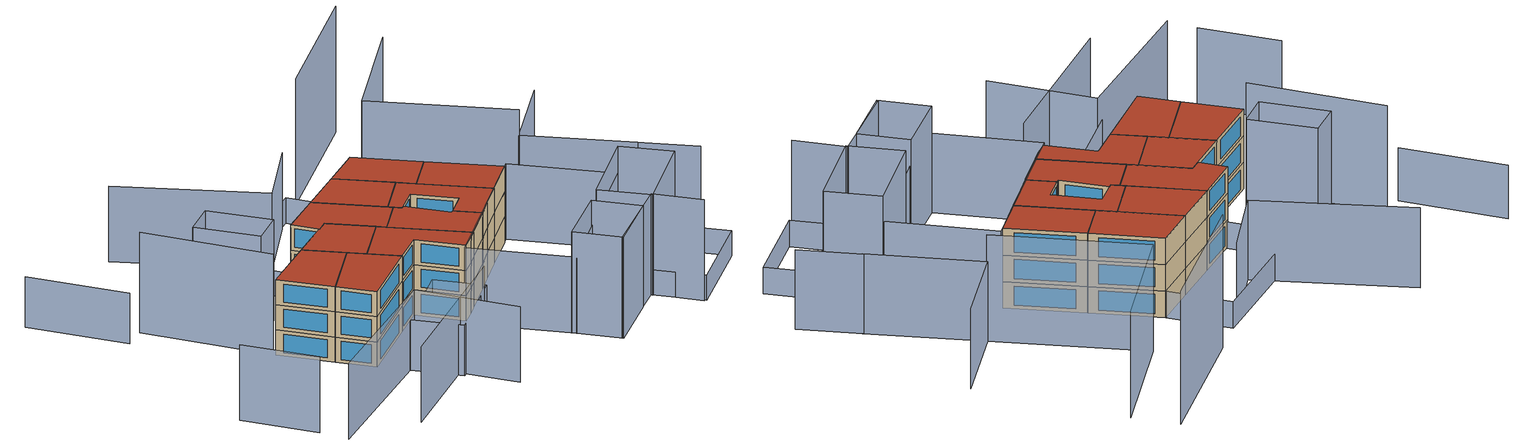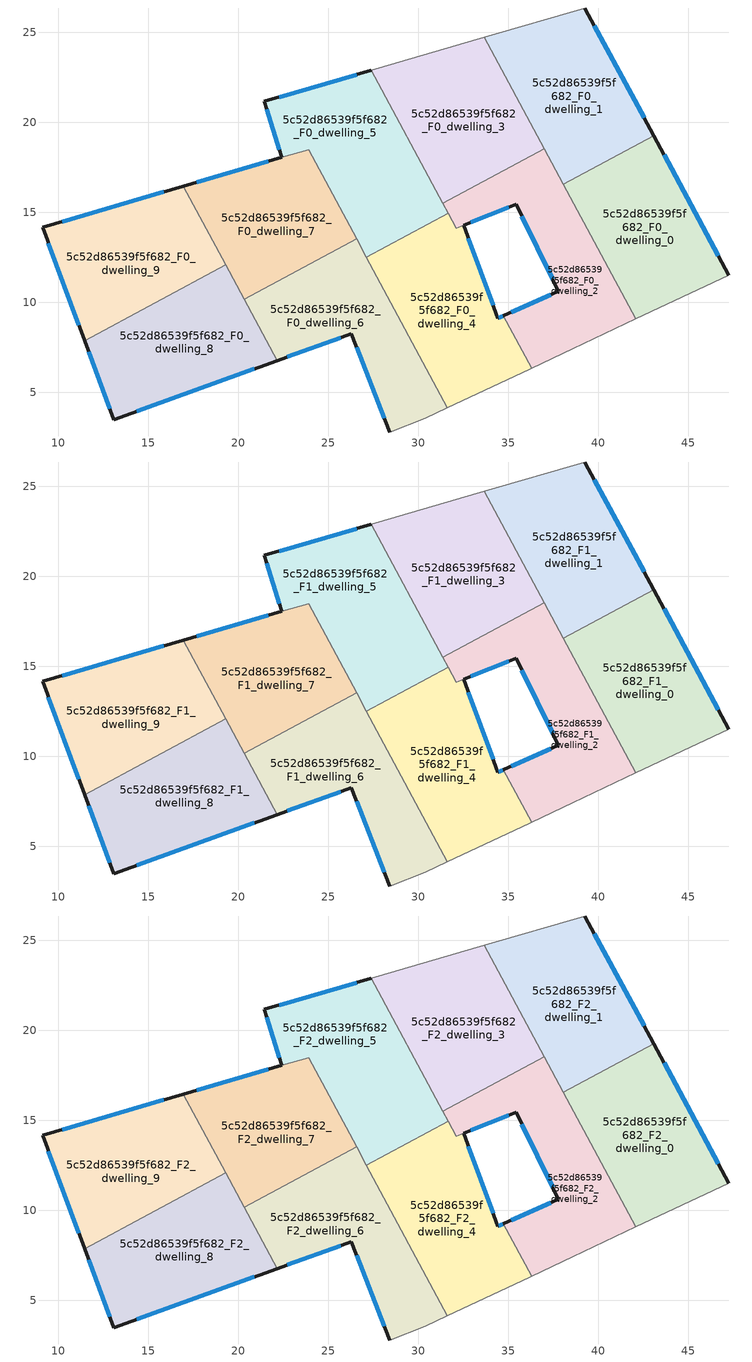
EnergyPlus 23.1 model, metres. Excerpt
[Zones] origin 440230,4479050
5c52d86539f5f682_F0_dwelling_0
 floor ground (EU_floor_Construction): 43.09,19.25 47.26,11.51 42.09,9.07 38.06,16.55 z0
 wall outside (EU_wall_Construction): 47.26,11.51 43.09,19.25 z0:3
 wall adiabatic (EU_wall_Construction): 42.09,9.07 47.26,11.51 z0:3
 wall to 5c52d86539f5f682_F0_dwelling_1 (EU_wall_Construction): 43.09,19.25 38.06,16.55 z0:3
 wall to 5c52d86539f5f682_F0_dwelling_2 (EU_wall_Construction): 38.06,16.55 42.09,9.07 z0:3
 window (EU_Window_Construction): 46.68,12.58 43.66,18.18 z0.42:2.58
5c52d86539f5f682_F0_dwelling_1
 floor ground (EU_floor_Construction): 39.26,26.34 43.09,19.25 38.06,16.55 33.67,24.72 z0
 wall outside (EU_wall_Construction): 43.09,19.25 39.26,26.34 z0:3
 wall adiabatic (EU_wall_Construction): 39.26,26.34 33.67,24.72 z0:3
 wall to 5c52d86539f5f682_F0_dwelling_3 (EU_wall_Construction): 33.67,24.72 37.01,18.52 z0:3
 wall to 5c52d86539f5f682_F0_dwelling_2 (EU_wall_Construction): 37.01,18.52 38.06,16.55 z0:3
 window (EU_Window_Construction): 42.55,20.24 39.79,25.36 z0.42:2.58
5c52d86539f5f682_F0_dwelling_2
 floor ground (EU_floor_Construction): 37.01,18.52 42.09,9.07 38.58,7.41 36.3,6.33 34.73,9.25 37.79,10.59 35.44,15.45 32.12,14.11 31.38,15.49 z0
 wall outside (EU_wall_Construction): 32.52,14.27 35.44,15.45 37.79,10.59 34.73,9.25 z0:3
 wall to 5c52d86539f5f682_F0_dwelling_3 (EU_wall_Construction): 37.01,18.52 31.38,15.49 z0:3
 wall adiabatic (EU_wall_Construction): 36.3,6.33 38.58,7.41 42.09,9.07 z0:3
 wall to 5c52d86539f5f682_F0_dwelling_4 (EU_wall_Construction): 34.73,9.25 36.3,6.33 / 31.67,14.95 32.12,14.11 32.52,14.27 z0:3
 wall to 5c52d86539f5f682_F0_dwelling_5 (EU_wall_Construction): 31.38,15.49 31.67,14.95 z0:3
 window (EU_Window_Construction): 37.37,10.41 35.16,9.44 / 35.76,14.78 37.46,11.27 / 32.92,14.43 35.03,15.29 z0.42:2.58
5c52d86539f5f682_F0_dwelling_3
 floor ground (EU_floor_Construction): 33.67,24.72 37.01,18.52 31.38,15.49 27.4,22.89 z0
 wall adiabatic (EU_wall_Construction): 33.67,24.72 27.4,22.89 z0:3
 wall to 5c52d86539f5f682_F0_dwelling_5 (EU_wall_Construction): 27.4,22.89 31.38,15.49 z0:3
5c52d86539f5f682_F0_dwelling_4
 floor ground (EU_floor_Construction): 32.52,14.27 34.42,9.11 34.73,9.25 36.3,6.33 36.19,6.28 31.63,4.13 27.12,12.5 31.67,14.95 32.12,14.11 z0
 wall outside (EU_wall_Construction): 34.73,9.25 34.42,9.11 32.52,14.27 z0:3
 wall adiabatic (EU_wall_Construction): 31.63,4.13 36.19,6.28 36.3,6.33 z0:3
 wall to 5c52d86539f5f682_F0_dwelling_5 (EU_wall_Construction): 31.67,14.95 27.12,12.5 z0:3
 wall to 5c52d86539f5f682_F0_dwelling_6 (EU_wall_Construction): 27.12,12.5 31.63,4.13 z0:3
 window (EU_Window_Construction): 34.16,9.83 32.78,13.55 / 34.69,9.23 34.46,9.13 z0.42:2.58
5c52d86539f5f682_F0_dwelling_5
 floor ground (EU_floor_Construction): 27.4,22.89 31.67,14.95 27.12,12.5 23.91,18.48 22.43,18.04 21.46,21.16 z0
 wall outside (EU_wall_Construction): 27.4,22.89 21.46,21.16 22.43,18.04 z0:3
 wall to 5c52d86539f5f682_F0_dwelling_7 (EU_wall_Construction): 23.91,18.47 26.58,13.51 / 22.43,18.04 23.91,18.48 z0:3; 23.91,18.47,2.96 23.91,18.48,0 23.91,18.47,0
 wall to 5c52d86539f5f682_F0_dwelling_6 (EU_wall_Construction): 26.58,13.51 27.12,12.5 z0:3
 window (EU_Window_Construction): 21.59,20.73 22.29,18.48 / 26.57,22.65 22.28,21.4 z0.42:2.58
5c52d86539f5f682_F0_dwelling_6
 floor ground (EU_floor_Construction): 26.58,13.51 31.63,4.13 30.38,3.55 28.41,2.79 26.28,8.24 22.16,6.75 20.33,10.15 z0
 wall outside (EU_wall_Construction): 22.16,6.75 26.28,8.24 28.41,2.79 z0:3
 wall adiabatic (EU_wall_Construction): 28.41,2.79 30.38,3.55 31.63,4.13 z0:3
 wall to 5c52d86539f5f682_F0_dwelling_7 (EU_wall_Construction): 26.58,13.51 20.33,10.15 z0:3
 wall to 5c52d86539f5f682_F0_dwelling_8 (EU_wall_Construction): 20.33,10.15 22.16,6.75 z0:3
 window (EU_Window_Construction): 26.58,7.49 28.11,3.54 / 22.73,6.96 25.71,8.04 z0.42:2.58
5c52d86539f5f682_F0_dwelling_7
 floor ground (EU_floor_Construction): 23.91,18.48 26.58,13.51 20.33,10.15 16.95,16.44 z0
 wall outside (EU_wall_Construction): 22.43,18.04 16.95,16.44 z0:3
 wall to 5c52d86539f5f682_F0_dwelling_9 (EU_wall_Construction): 16.95,16.44 19.3,12.07 z0:3
 wall to 5c52d86539f5f682_F0_dwelling_8 (EU_wall_Construction): 19.3,12.07 20.33,10.15 z0:3
 window (EU_Window_Construction): 21.67,17.82 17.71,16.66 z0.42:2.58
5c52d86539f5f682_F0_dwelling_8
 floor ground (EU_floor_Construction): 19.3,12.07 22.16,6.75 13.09,3.47 11.47,7.86 z0
 wall outside (EU_wall_Construction): 11.47,7.86 13.09,3.47 22.16,6.75 z0:3
 wall to 5c52d86539f5f682_F0_dwelling_9 (EU_wall_Construction): 19.3,12.07 11.47,7.86 z0:3
 window (EU_Window_Construction): 14.35,3.93 20.9,6.3 / 11.7,7.25 12.87,4.08 z0.42:2.58
5c52d86539f5f682_F0_dwelling_9
 floor ground (EU_floor_Construction): 16.95,16.44 19.3,12.07 11.47,7.86 9.13,14.15 z0
 wall outside (EU_wall_Construction): 16.95,16.44 9.13,14.15 11.47,7.86 z0:3
 window (EU_Window_Construction): 9.46,13.28 11.15,8.73 / 15.86,16.12 10.22,14.47 z0.42:2.58
5c52d86539f5f682_F1_dwelling_0
 floor to 5c52d86539f5f682_F0_dwelling_0 (EU_floor_Construction): 43.09,19.25 47.26,11.51 42.09,9.07 38.06,16.55 z3
 wall outside (EU_wall_Construction): 47.26,11.51 43.09,19.25 z3:6
 wall adiabatic (EU_wall_Construction): 42.09,9.07 47.26,11.51 z3:6
 wall to 5c52d86539f5f682_F1_dwelling_1 (EU_wall_Construction): 43.09,19.25 38.06,16.55 z3:6
 wall to 5c52d86539f5f682_F1_dwelling_2 (EU_wall_Construction): 38.06,16.55 42.09,9.07 z3:6
 window (EU_Window_Construction): 46.68,12.58 43.66,18.18 z3.42:5.58
5c52d86539f5f682_F1_dwelling_1
 floor to 5c52d86539f5f682_F0_dwelling_1 (EU_floor_Construction): 39.26,26.34 43.09,19.25 38.06,16.55 33.67,24.72 z3
 wall outside (EU_wall_Construction): 43.09,19.25 39.26,26.34 z3:6
 wall adiabatic (EU_wall_Construction): 39.26,26.34 33.67,24.72 z3:6
 wall to 5c52d86539f5f682_F1_dwelling_3 (EU_wall_Construction): 33.67,24.72 37.01,18.52 z3:6
 wall to 5c52d86539f5f682_F1_dwelling_2 (EU_wall_Construction): 37.01,18.52 38.06,16.55 z3:6
 window (EU_Window_Construction): 42.55,20.24 39.79,25.36 z3.42:5.58
5c52d86539f5f682_F1_dwelling_2
 floor to 5c52d86539f5f682_F0_dwelling_2 (EU_floor_Construction): 37.01,18.52 42.09,9.07 38.58,7.41 36.3,6.33 34.73,9.25 37.79,10.59 35.44,15.45 32.12,14.11 31.38,15.49 z3
 wall outside (EU_wall_Construction): 32.52,14.27 35.44,15.45 37.79,10.59 34.73,9.25 z3:6
 wall to 5c52d86539f5f682_F1_dwelling_3 (EU_wall_Construction): 37.01,18.52 31.38,15.49 z3:6
 wall adiabatic (EU_wall_Construction): 36.3,6.33 38.58,7.41 42.09,9.07 z3:6
 wall to 5c52d86539f5f682_F1_dwelling_4 (EU_wall_Construction): 34.73,9.25 36.3,6.33 / 31.67,14.95 32.12,14.11 32.52,14.27 z3:6
 wall to 5c52d86539f5f682_F1_dwelling_5 (EU_wall_Construction): 31.38,15.49 31.67,14.95 z3:6
 window (EU_Window_Construction): 37.37,10.41 35.16,9.44 / 35.76,14.78 37.46,11.27 / 32.92,14.43 35.03,15.29 z3.42:5.58
5c52d86539f5f682_F1_dwelling_3
 floor to 5c52d86539f5f682_F0_dwelling_3 (EU_floor_Construction): 33.67,24.72 37.01,18.52 31.38,15.49 27.4,22.89 z3
 wall adiabatic (EU_wall_Construction): 33.67,24.72 27.4,22.89 z3:6
 wall to 5c52d86539f5f682_F1_dwelling_5 (EU_wall_Construction): 27.4,22.89 31.38,15.49 z3:6
5c52d86539f5f682_F1_dwelling_4
 floor to 5c52d86539f5f682_F0_dwelling_4 (EU_floor_Construction): 32.52,14.27 34.42,9.11 34.73,9.25 36.3,6.33 36.19,6.28 31.63,4.13 27.12,12.5 31.67,14.95 32.12,14.11 z3
 wall outside (EU_wall_Construction): 34.73,9.25 34.42,9.11 32.52,14.27 z3:6
 wall adiabatic (EU_wall_Construction): 31.63,4.13 36.19,6.28 36.3,6.33 z3:6
 wall to 5c52d86539f5f682_F1_dwelling_5 (EU_wall_Construction): 31.67,14.95 27.12,12.5 z3:6
 wall to 5c52d86539f5f682_F1_dwelling_6 (EU_wall_Construction): 27.12,12.5 31.63,4.13 z3:6
 window (EU_Window_Construction): 34.16,9.83 32.78,13.55 / 34.69,9.23 34.46,9.13 z3.42:5.58
5c52d86539f5f682_F1_dwelling_5
 floor to 5c52d86539f5f682_F0_dwelling_5 (EU_floor_Construction): 27.4,22.89 31.67,14.95 27.12,12.5 23.91,18.48 22.43,18.04 21.46,21.16 z3
 wall outside (EU_wall_Construction): 27.4,22.89 21.46,21.16 22.43,18.04 z3:6
 wall to 5c52d86539f5f682_F1_dwelling_7 (EU_wall_Construction): 23.91,18.47 26.58,13.51 / 22.43,18.04 23.91,18.48 z3:6; 23.91,18.47,5.96 23.91,18.48,3 23.91,18.47,3
 wall to 5c52d86539f5f682_F1_dwelling_6 (EU_wall_Construction): 26.58,13.51 27.12,12.5 z3:6
 window (EU_Window_Construction): 21.59,20.73 22.29,18.48 / 26.57,22.65 22.28,21.4 z3.42:5.58
5c52d86539f5f682_F1_dwelling_6
 floor to 5c52d86539f5f682_F0_dwelling_6 (EU_floor_Construction): 26.58,13.51 31.63,4.13 30.38,3.55 28.41,2.79 26.28,8.24 22.16,6.75 20.33,10.15 z3
 wall outside (EU_wall_Construction): 22.16,6.75 26.28,8.24 28.41,2.79 z3:6
 wall adiabatic (EU_wall_Construction): 28.41,2.79 30.38,3.55 31.63,4.13 z3:6
 wall to 5c52d86539f5f682_F1_dwelling_7 (EU_wall_Construction): 26.58,13.51 20.33,10.15 z3:6
 wall to 5c52d86539f5f682_F1_dwelling_8 (EU_wall_Construction): 20.33,10.15 22.16,6.75 z3:6
 window (EU_Window_Construction): 26.58,7.49 28.11,3.54 / 22.73,6.96 25.71,8.04 z3.42:5.58
5c52d86539f5f682_F1_dwelling_7
 floor to 5c52d86539f5f682_F0_dwelling_7 (EU_floor_Construction): 23.91,18.48 26.58,13.51 20.33,10.15 16.95,16.44 z3
 wall outside (EU_wall_Construction): 22.43,18.04 16.95,16.44 z3:6
 wall to 5c52d86539f5f682_F1_dwelling_9 (EU_wall_Construction): 16.95,16.44 19.3,12.07 z3:6
 wall to 5c52d86539f5f682_F1_dwelling_8 (EU_wall_Construction): 19.3,12.07 20.33,10.15 z3:6
 window (EU_Window_Construction): 21.67,17.82 17.71,16.66 z3.42:5.58
5c52d86539f5f682_F1_dwelling_8
 floor to 5c52d86539f5f682_F0_dwelling_8 (EU_floor_Construction): 19.3,12.07 22.16,6.75 13.09,3.47 11.47,7.86 z3
 wall outside (EU_wall_Construction): 11.47,7.86 13.09,3.47 22.16,6.75 z3:6
 wall to 5c52d86539f5f682_F1_dwelling_9 (EU_wall_Construction): 19.3,12.07 11.47,7.86 z3:6
 window (EU_Window_Construction): 14.35,3.93 20.9,6.3 / 11.7,7.25 12.87,4.08 z3.42:5.58
5c52d86539f5f682_F1_dwelling_9
 floor to 5c52d86539f5f682_F0_dwelling_9 (EU_floor_Construction): 16.95,16.44 19.3,12.07 11.47,7.86 9.13,14.15 z3
 wall outside (EU_wall_Construction): 16.95,16.44 9.13,14.15 11.47,7.86 z3:6
 window (EU_Window_Construction): 9.46,13.28 11.15,8.73 / 15.86,16.12 10.22,14.47 z3.42:5.58
5c52d86539f5f682_F2_dwelling_0
 floor to 5c52d86539f5f682_F1_dwelling_0 (EU_floor_Construction): 43.09,19.25 47.26,11.51 42.09,9.07 38.06,16.55 z6
 wall outside (EU_wall_Construction): 47.26,11.51 43.09,19.25 z6:9
 wall adiabatic (EU_wall_Construction): 42.09,9.07 47.26,11.51 z6:9
 wall to 5c52d86539f5f682_F2_dwelling_1 (EU_wall_Construction): 43.09,19.25 38.06,16.55 z6:9
 wall to 5c52d86539f5f682_F2_dwelling_2 (EU_wall_Construction): 38.06,16.55 42.09,9.07 z6:9
 window (EU_Window_Construction): 46.68,12.58 43.66,18.18 z6.42:8.58
 roof outside (EU_roof_Construction): 47.26,11.51 43.09,19.25 38.06,16.55 42.09,9.07 z9
5c52d86539f5f682_F2_dwelling_1
 floor to 5c52d86539f5f682_F1_dwelling_1 (EU_floor_Construction): 39.26,26.34 43.09,19.25 38.06,16.55 33.67,24.72 z6
 wall outside (EU_wall_Construction): 43.09,19.25 39.26,26.34 z6:9
 wall adiabatic (EU_wall_Construction): 39.26,26.34 33.67,24.72 z6:9
 wall to 5c52d86539f5f682_F2_dwelling_3 (EU_wall_Construction): 33.67,24.72 37.01,18.52 z6:9
 wall to 5c52d86539f5f682_F2_dwelling_2 (EU_wall_Construction): 37.01,18.52 38.06,16.55 z6:9
 window (EU_Window_Construction): 42.55,20.24 39.79,25.36 z6.42:8.58
 roof outside (EU_roof_Construction): 43.09,19.25 39.26,26.34 33.67,24.72 38.06,16.55 z9
5c52d86539f5f682_F2_dwelling_2
 floor to 5c52d86539f5f682_F1_dwelling_2 (EU_floor_Construction): 37.01,18.52 42.09,9.07 38.58,7.41 36.3,6.33 34.73,9.25 37.79,10.59 35.44,15.45 32.12,14.11 31.38,15.49 z6
 wall outside (EU_wall_Construction): 32.52,14.27 35.44,15.45 37.79,10.59 34.73,9.25 z6:9
 wall to 5c52d86539f5f682_F2_dwelling_3 (EU_wall_Construction): 37.01,18.52 31.38,15.49 z6:9
 wall adiabatic (EU_wall_Construction): 36.3,6.33 38.58,7.41 42.09,9.07 z6:9
 wall to 5c52d86539f5f682_F2_dwelling_4 (EU_wall_Construction): 34.73,9.25 36.3,6.33 / 31.67,14.95 32.12,14.11 32.52,14.27 z6:9
 wall to 5c52d86539f5f682_F2_dwelling_5 (EU_wall_Construction): 31.38,15.49 31.67,14.95 z6:9
 window (EU_Window_Construction): 37.37,10.41 35.16,9.44 / 35.76,14.78 37.46,11.27 / 32.92,14.43 35.03,15.29 z6.42:8.58
 roof outside (EU_roof_Construction): 42.09,9.07 37.01,18.52 31.38,15.49 32.12,14.11 35.44,15.45 37.79,10.59 34.73,9.25 36.3,6.33 38.58,7.41 z9
5c52d86539f5f682_F2_dwelling_3
 floor to 5c52d86539f5f682_F1_dwelling_3 (EU_floor_Construction): 33.67,24.72 37.01,18.52 31.38,15.49 27.4,22.89 z6
 wall adiabatic (EU_wall_Construction): 33.67,24.72 27.4,22.89 z6:9
 wall to 5c52d86539f5f682_F2_dwelling_5 (EU_wall_Construction): 27.4,22.89 31.38,15.49 z6:9
 roof outside (EU_roof_Construction): 37.01,18.52 33.67,24.72 27.4,22.89 31.38,15.49 z9
5c52d86539f5f682_F2_dwelling_4
 floor to 5c52d86539f5f682_F1_dwelling_4 (EU_floor_Construction): 32.52,14.27 34.42,9.11 34.73,9.25 36.3,6.33 36.19,6.28 31.63,4.13 27.12,12.5 31.67,14.95 32.12,14.11 z6
 wall outside (EU_wall_Construction): 34.73,9.25 34.42,9.11 32.52,14.27 z6:9
 wall adiabatic (EU_wall_Construction): 31.63,4.13 36.19,6.28 36.3,6.33 z6:9
 wall to 5c52d86539f5f682_F2_dwelling_5 (EU_wall_Construction): 31.67,14.95 27.12,12.5 z6:9
 wall to 5c52d86539f5f682_F2_dwelling_6 (EU_wall_Construction): 27.12,12.5 31.63,4.13 z6:9
 window (EU_Window_Construction): 34.16,9.83 32.78,13.55 / 34.69,9.23 34.46,9.13 z6.42:8.58
 roof outside (EU_roof_Construction): 36.19,6.28 36.3,6.33 34.73,9.25 34.42,9.11 32.52,14.27 32.12,14.11 31.67,14.95 27.12,12.5 31.63,4.13 z9
5c52d86539f5f682_F2_dwelling_5
 floor to 5c52d86539f5f682_F1_dwelling_5 (EU_floor_Construction): 27.4,22.89 31.67,14.95 27.12,12.5 23.91,18.48 22.43,18.04 21.46,21.16 z6
 wall outside (EU_wall_Construction): 27.4,22.89 21.46,21.16 22.43,18.04 z6:9
 wall to 5c52d86539f5f682_F2_dwelling_7 (EU_wall_Construction): 23.91,18.47 26.58,13.51 / 22.43,18.04 23.91,18.48 z6:9; 23.91,18.47,8.96 23.91,18.48,6 23.91,18.47,6
 wall to 5c52d86539f5f682_F2_dwelling_6 (EU_wall_Construction): 26.58,13.51 27.12,12.5 z6:9
 window (EU_Window_Construction): 21.59,20.73 22.29,18.48 / 26.57,22.65 22.28,21.4 z6.42:8.58
 roof outside (EU_roof_Construction): 31.67,14.95 27.4,22.89 21.46,21.16 22.43,18.04 23.91,18.48 27.12,12.5 z9
5c52d86539f5f682_F2_dwelling_6
 floor to 5c52d86539f5f682_F1_dwelling_6 (EU_floor_Construction): 26.58,13.51 31.63,4.13 30.38,3.55 28.41,2.79 26.28,8.24 22.16,6.75 20.33,10.15 z6
 wall outside (EU_wall_Construction): 22.16,6.75 26.28,8.24 28.41,2.79 z6:9
 wall adiabatic (EU_wall_Construction): 28.41,2.79 30.38,3.55 31.63,4.13 z6:9
 wall to 5c52d86539f5f682_F2_dwelling_7 (EU_wall_Construction): 26.58,13.51 20.33,10.15 z6:9
 wall to 5c52d86539f5f682_F2_dwelling_8 (EU_wall_Construction): 20.33,10.15 22.16,6.75 z6:9
 window (EU_Window_Construction): 26.58,7.49 28.11,3.54 / 22.73,6.96 25.71,8.04 z6.42:8.58
 roof outside (EU_roof_Construction): 31.63,4.13 26.58,13.51 20.33,10.15 22.16,6.75 26.28,8.24 28.41,2.79 30.38,3.55 z9
5c52d86539f5f682_F2_dwelling_7
 floor to 5c52d86539f5f682_F1_dwelling_7 (EU_floor_Construction): 23.91,18.48 26.58,13.51 20.33,10.15 16.95,16.44 z6
 wall outside (EU_wall_Construction): 22.43,18.04 16.95,16.44 z6:9
 wall to 5c52d86539f5f682_F2_dwelling_9 (EU_wall_Construction): 16.95,16.44 19.3,12.07 z6:9
 wall to 5c52d86539f5f682_F2_dwelling_8 (EU_wall_Construction): 19.3,12.07 20.33,10.15 z6:9
 window (EU_Window_Construction): 21.67,17.82 17.71,16.66 z6.42:8.58
 roof outside (EU_roof_Construction): 26.58,13.51 23.91,18.48 16.95,16.44 20.33,10.15 z9
5c52d86539f5f682_F2_dwelling_8
 floor to 5c52d86539f5f682_F1_dwelling_8 (EU_floor_Construction): 19.3,12.07 22.16,6.75 13.09,3.47 11.47,7.86 z6
 wall outside (EU_wall_Construction): 11.47,7.86 13.09,3.47 22.16,6.75 z6:9
 wall to 5c52d86539f5f682_F2_dwelling_9 (EU_wall_Construction): 19.3,12.07 11.47,7.86 z6:9
 window (EU_Window_Construction): 14.35,3.93 20.9,6.3 / 11.7,7.25 12.87,4.08 z6.42:8.58
 roof outside (EU_roof_Construction): 22.16,6.75 19.3,12.07 11.47,7.86 13.09,3.47 z9
5c52d86539f5f682_F2_dwelling_9
 floor to 5c52d86539f5f682_F1_dwelling_9 (EU_floor_Construction): 16.95,16.44 19.3,12.07 11.47,7.86 9.13,14.15 z6
 wall outside (EU_wall_Construction): 16.95,16.44 9.13,14.15 11.47,7.86 z6:9
 window (EU_Window_Construction): 9.46,13.28 11.15,8.73 / 15.86,16.12 10.22,14.47 z6.42:8.58
 roof outside (EU_roof_Construction): 19.3,12.07 16.95,16.44 9.13,14.15 11.47,7.86 z9
shading: 4.52,-8.75 25.28,-1.95 / 64.01,-2.51 60.76,3.77 / 60.79,3.59 54.69,15.05 / 54.69,15.05 65.03,20.56 / -6.65,7.33 -4.1,-1.49 / -3.6,-4.98 15.86,0.51 / 15.86,0.51 19.17,-11.24 / 35.85,32.9 26.81,27.62 / 26.81,27.62 17.85,42.96 / 27.83,2.52 47.91,11.81 / 47.91,11.81 53.09,0.62 / 53.09,0.62 33.01,-8.67 / 33.01,-8.67 27.83,2.52 z0:9; 5.06,29.38 9.03,14.39 / 34.86,-13.42 45.78,-9.25 / 45.78,-9.25 47.9,-14.82 / 54.72,14.99 46.55,30.13 / 46.55,30.13 61.07,37.96 / 32.76,-8.15 40.54,-5.05 / 40.54,-5.05 42.69,-10.44 / 42.69,-10.44 34.91,-13.54 / 34.91,-13.54 32.76,-8.15 / 45.69,-9.55 43.1,-3.84 / 43.1,-3.84 53.43,0.85 / 53.43,0.85 56.02,-4.86 / 56.02,-4.86 45.69,-9.55 / 13.65,26.93 16.19,19.62 / 16.19,19.62 12,18.17 / 12,18.17 9.46,25.47 / 9.46,25.47 13.65,26.93 z0:12; 45.68,-9.29 56.51,-4.65 / 56.51,-4.65 58.95,-10.34 / 58.95,-10.34 48.12,-14.99 / 48.12,-14.99 45.68,-9.29 / 39.26,26.35 21.94,21.3 / 21.94,21.3 19.87,28.4 / 19.87,28.4 37.2,33.45 / 37.2,33.45 39.26,26.35 z0:3; -1.02,40.24 2.16,28.61 / 24.37,4.34 26.75,-1.21 / 26.75,-1.21 17,-5.39 / 17,-5.39 14.62,0.16 / 14.62,0.16 24.37,4.34 z0:6; 59.3,42.99 41.66,35.37 z0:15
[Building]
EU S2 Campaign: North Axis=0; Terrain=City; Solar Distribution=FullExterior
[Site:Location]
Madrid: Latitude=40.5; Longitude=-3.5; Time Zone=1; Elevation=609
[SizingPeriod:WeatherFileDays]
AnnualSizingPeriod: Begin Month=1; Begin Day of Month=1; End Month=12; End Day of Month=31; Day of Week for Start Day=Monday; Use Weather File Daylight Saving Period=No; Use Weather File Rain and Snow Indicators=No
[MATERIAL]
EU_InternalMass_Material: Roughness=MediumRough; Thickness=0.1; Conductivity=1; Density=1800; Specific Heat=900; Thermal Absorptance=0.9; Solar Absorptance=0.7; Visible Absorptance=0.7
[MATERIAL:NOMASS] Roughness=MediumRough; Thermal Absorptance=0.9; Solar Absorptance=0.7; Visible Absorptance=0.7
Name | Thermal Resistance
EU_wall_NoMass | 1.60022
EU_roof_NoMass | 1.57597
EU_floor_NoMass | 0.470652
[WINDOWMATERIAL:SIMPLEGLAZINGSYSTEM]
EU_Window_SimpleGlazing: UFactor=3.28802; Solar Heat Gain Coefficient=0.85; Visible Transmittance=0.85
[CONSTRUCTION]
EU_wall_Construction: EU_wall_NoMass
EU_roof_Construction: EU_roof_NoMass
EU_floor_Construction: EU_floor_NoMass
EU_InternalMass_Construction: EU_InternalMass_Material
EU_Window_Construction: EU_Window_SimpleGlazing
[ZONE] Type=1; Multiplier=1; Ceiling Height=autocalculate; Floor Area=autocalculate; Part of Total Floor Area=Yes
Name | Volume
5c52d86539f5f682_F0_dwelling_0; 5c52d86539f5f682_F1_dwelling_0; 5c52d86539f5f682_F2_dwelling_0 | 148.047
5c52d86539f5f682_F0_dwelling_1; 5c52d86539f5f682_F1_dwelling_1; 5c52d86539f5f682_F2_dwelling_1 | 148.059
5c52d86539f5f682_F0_dwelling_2; 5c52d86539f5f682_F1_dwelling_2; 5c52d86539f5f682_F2_dwelling_2 | 146.079
5c52d86539f5f682_F0_dwelling_3; 5c52d86539f5f682_F1_dwelling_3; 5c52d86539f5f682_F2_dwelling_3 | 148.054
5c52d86539f5f682_F0_dwelling_4; 5c52d86539f5f682_F1_dwelling_4; 5c52d86539f5f682_F2_dwelling_4 | 150.001
5c52d86539f5f682_F0_dwelling_5; 5c52d86539f5f682_F1_dwelling_5; 5c52d86539f5f682_F2_dwelling_5 | 160.071
5c52d86539f5f682_F0_dwelling_6; 5c52d86539f5f682_F1_dwelling_6; 5c52d86539f5f682_F2_dwelling_6 | 148.04
5c52d86539f5f682_F0_dwelling_7; 5c52d86539f5f682_F1_dwelling_7; 5c52d86539f5f682_F2_dwelling_7 | 136.025
5c52d86539f5f682_F0_dwelling_8; 5c52d86539f5f682_F1_dwelling_8; 5c52d86539f5f682_F2_dwelling_8 | 148.049
5c52d86539f5f682_F0_dwelling_9; 5c52d86539f5f682_F1_dwelling_9; 5c52d86539f5f682_F2_dwelling_9 | 148.061
[INTERNALMASS] Construction=EU_InternalMass_Construction
Name | Zone or ZoneList | Surface Area
5c52d86539f5f682_F0_dwelling_0_EU_InternalMass | 5c52d86539f5f682_F0_dwelling_0 | 49.3493
5c52d86539f5f682_F0_dwelling_1_EU_InternalMass | 5c52d86539f5f682_F0_dwelling_1 | 49.3538
5c52d86539f5f682_F0_dwelling_2_EU_InternalMass | 5c52d86539f5f682_F0_dwelling_2 | 48.7023
5c52d86539f5f682_F0_dwelling_3_EU_InternalMass | 5c52d86539f5f682_F0_dwelling_3 | 49.3522
5c52d86539f5f682_F0_dwelling_4_EU_InternalMass | 5c52d86539f5f682_F0_dwelling_4 | 50.0028
5c52d86539f5f682_F0_dwelling_5_EU_InternalMass | 5c52d86539f5f682_F0_dwelling_5 | 53.356
5c52d86539f5f682_F0_dwelling_6_EU_InternalMass | 5c52d86539f5f682_F0_dwelling_6 | 49.3474
5c52d86539f5f682_F0_dwelling_7_EU_InternalMass | 5c52d86539f5f682_F0_dwelling_7 | 45.3416
5c52d86539f5f682_F0_dwelling_8_EU_InternalMass | 5c52d86539f5f682_F0_dwelling_8 | 49.3516
5c52d86539f5f682_F0_dwelling_9_EU_InternalMass | 5c52d86539f5f682_F0_dwelling_9 | 49.353
5c52d86539f5f682_F1_dwelling_0_EU_InternalMass | 5c52d86539f5f682_F1_dwelling_0 | 49.3493
5c52d86539f5f682_F1_dwelling_1_EU_InternalMass | 5c52d86539f5f682_F1_dwelling_1 | 49.3538
5c52d86539f5f682_F1_dwelling_2_EU_InternalMass | 5c52d86539f5f682_F1_dwelling_2 | 48.7023
5c52d86539f5f682_F1_dwelling_3_EU_InternalMass | 5c52d86539f5f682_F1_dwelling_3 | 49.3522
5c52d86539f5f682_F1_dwelling_4_EU_InternalMass | 5c52d86539f5f682_F1_dwelling_4 | 50.0028
5c52d86539f5f682_F1_dwelling_5_EU_InternalMass | 5c52d86539f5f682_F1_dwelling_5 | 53.356
5c52d86539f5f682_F1_dwelling_6_EU_InternalMass | 5c52d86539f5f682_F1_dwelling_6 | 49.3474
5c52d86539f5f682_F1_dwelling_7_EU_InternalMass | 5c52d86539f5f682_F1_dwelling_7 | 45.3416
5c52d86539f5f682_F1_dwelling_8_EU_InternalMass | 5c52d86539f5f682_F1_dwelling_8 | 49.3516
5c52d86539f5f682_F1_dwelling_9_EU_InternalMass | 5c52d86539f5f682_F1_dwelling_9 | 49.353
5c52d86539f5f682_F2_dwelling_0_EU_InternalMass | 5c52d86539f5f682_F2_dwelling_0 | 49.3493
5c52d86539f5f682_F2_dwelling_1_EU_InternalMass | 5c52d86539f5f682_F2_dwelling_1 | 49.3538
5c52d86539f5f682_F2_dwelling_2_EU_InternalMass | 5c52d86539f5f682_F2_dwelling_2 | 48.7023
5c52d86539f5f682_F2_dwelling_3_EU_InternalMass | 5c52d86539f5f682_F2_dwelling_3 | 49.3522
5c52d86539f5f682_F2_dwelling_4_EU_InternalMass | 5c52d86539f5f682_F2_dwelling_4 | 50.0028
5c52d86539f5f682_F2_dwelling_5_EU_InternalMass | 5c52d86539f5f682_F2_dwelling_5 | 53.356
5c52d86539f5f682_F2_dwelling_6_EU_InternalMass | 5c52d86539f5f682_F2_dwelling_6 | 49.3474
5c52d86539f5f682_F2_dwelling_7_EU_InternalMass | 5c52d86539f5f682_F2_dwelling_7 | 45.3416
5c52d86539f5f682_F2_dwelling_8_EU_InternalMass | 5c52d86539f5f682_F2_dwelling_8 | 49.3516
5c52d86539f5f682_F2_dwelling_9_EU_InternalMass | 5c52d86539f5f682_F2_dwelling_9 | 49.353
[OTHEREQUIPMENT] Fuel Type=Electricity; Design Level Calculation Method=Watts/Area; Power per Zone Floor Area=1; Fraction Latent=0; Fraction Radiant=0; Fraction Lost=0; Carbon Dioxide Generation Rate=0; EndUse Subcategory=EU_Step8_InternalGains
Name | Zone or ZoneList or Space or SpaceList | Schedule
EU_Step8_InternalGain_5c52d86539f5f682_F0_dwelling_0_f000 | 5c52d86539f5f682_F0_dwelling_0 | EU_Step8_GainSchedule_5c52d86539f5f682_F0_dwelling_0_f000
EU_Step8_InternalGain_5c52d86539f5f682_F0_dwelling_1_f000 | 5c52d86539f5f682_F0_dwelling_1 | EU_Step8_GainSchedule_5c52d86539f5f682_F0_dwelling_1_f000
EU_Step8_InternalGain_5c52d86539f5f682_F0_dwelling_2_f000 | 5c52d86539f5f682_F0_dwelling_2 | EU_Step8_GainSchedule_5c52d86539f5f682_F0_dwelling_2_f000
EU_Step8_InternalGain_5c52d86539f5f682_F0_dwelling_3_f000 | 5c52d86539f5f682_F0_dwelling_3 | EU_Step8_GainSchedule_5c52d86539f5f682_F0_dwelling_3_f000
EU_Step8_InternalGain_5c52d86539f5f682_F0_dwelling_4_f000 | 5c52d86539f5f682_F0_dwelling_4 | EU_Step8_GainSchedule_5c52d86539f5f682_F0_dwelling_4_f000
EU_Step8_InternalGain_5c52d86539f5f682_F0_dwelling_5_f000 | 5c52d86539f5f682_F0_dwelling_5 | EU_Step8_GainSchedule_5c52d86539f5f682_F0_dwelling_5_f000
EU_Step8_InternalGain_5c52d86539f5f682_F0_dwelling_6_f000 | 5c52d86539f5f682_F0_dwelling_6 | EU_Step8_GainSchedule_5c52d86539f5f682_F0_dwelling_6_f000
EU_Step8_InternalGain_5c52d86539f5f682_F0_dwelling_7_f000 | 5c52d86539f5f682_F0_dwelling_7 | EU_Step8_GainSchedule_5c52d86539f5f682_F0_dwelling_7_f000
EU_Step8_InternalGain_5c52d86539f5f682_F0_dwelling_8_f000 | 5c52d86539f5f682_F0_dwelling_8 | EU_Step8_GainSchedule_5c52d86539f5f682_F0_dwelling_8_f000
EU_Step8_InternalGain_5c52d86539f5f682_F0_dwelling_9_f000 | 5c52d86539f5f682_F0_dwelling_9 | EU_Step8_GainSchedule_5c52d86539f5f682_F0_dwelling_9_f000
EU_Step8_InternalGain_5c52d86539f5f682_F1_dwelling_0_f000 | 5c52d86539f5f682_F1_dwelling_0 | EU_Step8_GainSchedule_5c52d86539f5f682_F1_dwelling_0_f000
EU_Step8_InternalGain_5c52d86539f5f682_F1_dwelling_1_f000 | 5c52d86539f5f682_F1_dwelling_1 | EU_Step8_GainSchedule_5c52d86539f5f682_F1_dwelling_1_f000
EU_Step8_InternalGain_5c52d86539f5f682_F1_dwelling_2_f000 | 5c52d86539f5f682_F1_dwelling_2 | EU_Step8_GainSchedule_5c52d86539f5f682_F1_dwelling_2_f000
EU_Step8_InternalGain_5c52d86539f5f682_F1_dwelling_3_f000 | 5c52d86539f5f682_F1_dwelling_3 | EU_Step8_GainSchedule_5c52d86539f5f682_F1_dwelling_3_f000
EU_Step8_InternalGain_5c52d86539f5f682_F1_dwelling_4_f000 | 5c52d86539f5f682_F1_dwelling_4 | EU_Step8_GainSchedule_5c52d86539f5f682_F1_dwelling_4_f000
EU_Step8_InternalGain_5c52d86539f5f682_F1_dwelling_5_f000 | 5c52d86539f5f682_F1_dwelling_5 | EU_Step8_GainSchedule_5c52d86539f5f682_F1_dwelling_5_f000
EU_Step8_InternalGain_5c52d86539f5f682_F1_dwelling_6_f000 | 5c52d86539f5f682_F1_dwelling_6 | EU_Step8_GainSchedule_5c52d86539f5f682_F1_dwelling_6_f000
EU_Step8_InternalGain_5c52d86539f5f682_F1_dwelling_7_f000 | 5c52d86539f5f682_F1_dwelling_7 | EU_Step8_GainSchedule_5c52d86539f5f682_F1_dwelling_7_f000
EU_Step8_InternalGain_5c52d86539f5f682_F1_dwelling_8_f000 | 5c52d86539f5f682_F1_dwelling_8 | EU_Step8_GainSchedule_5c52d86539f5f682_F1_dwelling_8_f000
EU_Step8_InternalGain_5c52d86539f5f682_F1_dwelling_9_f000 | 5c52d86539f5f682_F1_dwelling_9 | EU_Step8_GainSchedule_5c52d86539f5f682_F1_dwelling_9_f000
EU_Step8_InternalGain_5c52d86539f5f682_F2_dwelling_0_f000 | 5c52d86539f5f682_F2_dwelling_0 | EU_Step8_GainSchedule_5c52d86539f5f682_F2_dwelling_0_f000
EU_Step8_InternalGain_5c52d86539f5f682_F2_dwelling_1_f000 | 5c52d86539f5f682_F2_dwelling_1 | EU_Step8_GainSchedule_5c52d86539f5f682_F2_dwelling_1_f000
EU_Step8_InternalGain_5c52d86539f5f682_F2_dwelling_2_f000 | 5c52d86539f5f682_F2_dwelling_2 | EU_Step8_GainSchedule_5c52d86539f5f682_F2_dwelling_2_f000
EU_Step8_InternalGain_5c52d86539f5f682_F2_dwelling_3_f000 | 5c52d86539f5f682_F2_dwelling_3 | EU_Step8_GainSchedule_5c52d86539f5f682_F2_dwelling_3_f000
EU_Step8_InternalGain_5c52d86539f5f682_F2_dwelling_4_f000 | 5c52d86539f5f682_F2_dwelling_4 | EU_Step8_GainSchedule_5c52d86539f5f682_F2_dwelling_4_f000
EU_Step8_InternalGain_5c52d86539f5f682_F2_dwelling_5_f000 | 5c52d86539f5f682_F2_dwelling_5 | EU_Step8_GainSchedule_5c52d86539f5f682_F2_dwelling_5_f000
EU_Step8_InternalGain_5c52d86539f5f682_F2_dwelling_6_f000 | 5c52d86539f5f682_F2_dwelling_6 | EU_Step8_GainSchedule_5c52d86539f5f682_F2_dwelling_6_f000
EU_Step8_InternalGain_5c52d86539f5f682_F2_dwelling_7_f000 | 5c52d86539f5f682_F2_dwelling_7 | EU_Step8_GainSchedule_5c52d86539f5f682_F2_dwelling_7_f000
EU_Step8_InternalGain_5c52d86539f5f682_F2_dwelling_8_f000 | 5c52d86539f5f682_F2_dwelling_8 | EU_Step8_GainSchedule_5c52d86539f5f682_F2_dwelling_8_f000
EU_Step8_InternalGain_5c52d86539f5f682_F2_dwelling_9_f000 | 5c52d86539f5f682_F2_dwelling_9 | EU_Step8_GainSchedule_5c52d86539f5f682_F2_dwelling_9_f000
[ZONEVENTILATION:DESIGNFLOWRATE] Schedule=EU_AlwaysOn; Design Flow Rate Calculation Method=AirChanges/Hour; Air Changes per Hour=0.480704; Ventilation Type=Natural; Fan Pressure Rise=0; Fan Total Efficiency=1; Constant Term Coefficient=1; Temperature Term Coefficient=0; Velocity Term Coefficient=0; Velocity Squared Term Coefficient=0; Minimum Indoor Temperature=-100; Maximum Indoor Temperature=100; Delta Temperature=-100; Minimum Outdoor Temperature=-100; Maximum Outdoor Temperature=100; Maximum Wind Speed=40
Name | Zone or ZoneList or Space or SpaceList
EU_ConstantAir_5c52d86539f5f682_F0_dwelling_0 | 5c52d86539f5f682_F0_dwelling_0
EU_ConstantAir_5c52d86539f5f682_F0_dwelling_1 | 5c52d86539f5f682_F0_dwelling_1
EU_ConstantAir_5c52d86539f5f682_F0_dwelling_2 | 5c52d86539f5f682_F0_dwelling_2
EU_ConstantAir_5c52d86539f5f682_F0_dwelling_3 | 5c52d86539f5f682_F0_dwelling_3
EU_ConstantAir_5c52d86539f5f682_F0_dwelling_4 | 5c52d86539f5f682_F0_dwelling_4
EU_ConstantAir_5c52d86539f5f682_F0_dwelling_5 | 5c52d86539f5f682_F0_dwelling_5
EU_ConstantAir_5c52d86539f5f682_F0_dwelling_6 | 5c52d86539f5f682_F0_dwelling_6
EU_ConstantAir_5c52d86539f5f682_F0_dwelling_7 | 5c52d86539f5f682_F0_dwelling_7
EU_ConstantAir_5c52d86539f5f682_F0_dwelling_8 | 5c52d86539f5f682_F0_dwelling_8
EU_ConstantAir_5c52d86539f5f682_F0_dwelling_9 | 5c52d86539f5f682_F0_dwelling_9
EU_ConstantAir_5c52d86539f5f682_F1_dwelling_0 | 5c52d86539f5f682_F1_dwelling_0
EU_ConstantAir_5c52d86539f5f682_F1_dwelling_1 | 5c52d86539f5f682_F1_dwelling_1
EU_ConstantAir_5c52d86539f5f682_F1_dwelling_2 | 5c52d86539f5f682_F1_dwelling_2
EU_ConstantAir_5c52d86539f5f682_F1_dwelling_3 | 5c52d86539f5f682_F1_dwelling_3
EU_ConstantAir_5c52d86539f5f682_F1_dwelling_4 | 5c52d86539f5f682_F1_dwelling_4
EU_ConstantAir_5c52d86539f5f682_F1_dwelling_5 | 5c52d86539f5f682_F1_dwelling_5
EU_ConstantAir_5c52d86539f5f682_F1_dwelling_6 | 5c52d86539f5f682_F1_dwelling_6
EU_ConstantAir_5c52d86539f5f682_F1_dwelling_7 | 5c52d86539f5f682_F1_dwelling_7
EU_ConstantAir_5c52d86539f5f682_F1_dwelling_8 | 5c52d86539f5f682_F1_dwelling_8
EU_ConstantAir_5c52d86539f5f682_F1_dwelling_9 | 5c52d86539f5f682_F1_dwelling_9
EU_ConstantAir_5c52d86539f5f682_F2_dwelling_0 | 5c52d86539f5f682_F2_dwelling_0
EU_ConstantAir_5c52d86539f5f682_F2_dwelling_1 | 5c52d86539f5f682_F2_dwelling_1
EU_ConstantAir_5c52d86539f5f682_F2_dwelling_2 | 5c52d86539f5f682_F2_dwelling_2
EU_ConstantAir_5c52d86539f5f682_F2_dwelling_3 | 5c52d86539f5f682_F2_dwelling_3
EU_ConstantAir_5c52d86539f5f682_F2_dwelling_4 | 5c52d86539f5f682_F2_dwelling_4
EU_ConstantAir_5c52d86539f5f682_F2_dwelling_5 | 5c52d86539f5f682_F2_dwelling_5
EU_ConstantAir_5c52d86539f5f682_F2_dwelling_6 | 5c52d86539f5f682_F2_dwelling_6
EU_ConstantAir_5c52d86539f5f682_F2_dwelling_7 | 5c52d86539f5f682_F2_dwelling_7
EU_ConstantAir_5c52d86539f5f682_F2_dwelling_8 | 5c52d86539f5f682_F2_dwelling_8
EU_ConstantAir_5c52d86539f5f682_F2_dwelling_9 | 5c52d86539f5f682_F2_dwelling_9
[HVACTEMPLATE:THERMOSTAT] Constant Heating Setpoint=20; Constant Cooling Setpoint=50
EU_HeatOnly_5c52d86539f5f682_F0_dwelling_0; EU_HeatOnly_5c52d86539f5f682_F0_dwelling_1; EU_HeatOnly_5c52d86539f5f682_F0_dwelling_2; EU_HeatOnly_5c52d86539f5f682_F0_dwelling_3; EU_HeatOnly_5c52d86539f5f682_F0_dwelling_4; EU_HeatOnly_5c52d86539f5f682_F0_dwelling_5; EU_HeatOnly_5c52d86539f5f682_F0_dwelling_6; EU_HeatOnly_5c52d86539f5f682_F0_dwelling_7; EU_HeatOnly_5c52d86539f5f682_F0_dwelling_8; EU_HeatOnly_5c52d86539f5f682_F0_dwelling_9; EU_HeatOnly_5c52d86539f5f682_F1_dwelling_0; EU_HeatOnly_5c52d86539f5f682_F1_dwelling_1; EU_HeatOnly_5c52d86539f5f682_F1_dwelling_2; EU_HeatOnly_5c52d86539f5f682_F1_dwelling_3; EU_HeatOnly_5c52d86539f5f682_F1_dwelling_4; EU_HeatOnly_5c52d86539f5f682_F1_dwelling_5; EU_HeatOnly_5c52d86539f5f682_F1_dwelling_6; EU_HeatOnly_5c52d86539f5f682_F1_dwelling_7; EU_HeatOnly_5c52d86539f5f682_F1_dwelling_8; EU_HeatOnly_5c52d86539f5f682_F1_dwelling_9; EU_HeatOnly_5c52d86539f5f682_F2_dwelling_0; EU_HeatOnly_5c52d86539f5f682_F2_dwelling_1; EU_HeatOnly_5c52d86539f5f682_F2_dwelling_2; EU_HeatOnly_5c52d86539f5f682_F2_dwelling_3; EU_HeatOnly_5c52d86539f5f682_F2_dwelling_4; EU_HeatOnly_5c52d86539f5f682_F2_dwelling_5; EU_HeatOnly_5c52d86539f5f682_F2_dwelling_6; EU_HeatOnly_5c52d86539f5f682_F2_dwelling_7; EU_HeatOnly_5c52d86539f5f682_F2_dwelling_8; EU_HeatOnly_5c52d86539f5f682_F2_dwelling_9
[HVACTEMPLATE:ZONE:IDEALLOADSAIRSYSTEM] System Availability Schedule=EU_AlwaysOn; Maximum Heating Supply Air Temperature=50; Minimum Cooling Supply Air Temperature=13; Maximum Heating Supply Air Humidity Ratio=0.0156; Minimum Cooling Supply Air Humidity Ratio=0.0077; Heating Limit=NoLimit; Cooling Limit=NoLimit; Heating Availability Schedule=EU_AlwaysOn; Cooling Availability Schedule=EU_CoolingOff; Dehumidification Control Type=ConstantSensibleHeatRatio; Cooling Sensible Heat Ratio=0.7; Dehumidification Setpoint=60; Humidification Control Type=None; Humidification Setpoint=30; Outdoor Air Method=None; Outdoor Air Flow Rate per Person=0.00944; Outdoor Air Flow Rate per Zone Floor Area=0; Outdoor Air Flow Rate per Zone=0; Demand Controlled Ventilation Type=None; Outdoor Air Economizer Type=NoEconomizer; Heat Recovery Type=None; Sensible Heat Recovery Effectiveness=0.7; Latent Heat Recovery Effectiveness=0.65
Name | Template Thermostat
5c52d86539f5f682_F0_dwelling_0 | EU_HeatOnly_5c52d86539f5f682_F0_dwelling_0
5c52d86539f5f682_F0_dwelling_1 | EU_HeatOnly_5c52d86539f5f682_F0_dwelling_1
5c52d86539f5f682_F0_dwelling_2 | EU_HeatOnly_5c52d86539f5f682_F0_dwelling_2
5c52d86539f5f682_F0_dwelling_3 | EU_HeatOnly_5c52d86539f5f682_F0_dwelling_3
5c52d86539f5f682_F0_dwelling_4 | EU_HeatOnly_5c52d86539f5f682_F0_dwelling_4
5c52d86539f5f682_F0_dwelling_5 | EU_HeatOnly_5c52d86539f5f682_F0_dwelling_5
5c52d86539f5f682_F0_dwelling_6 | EU_HeatOnly_5c52d86539f5f682_F0_dwelling_6
5c52d86539f5f682_F0_dwelling_7 | EU_HeatOnly_5c52d86539f5f682_F0_dwelling_7
5c52d86539f5f682_F0_dwelling_8 | EU_HeatOnly_5c52d86539f5f682_F0_dwelling_8
5c52d86539f5f682_F0_dwelling_9 | EU_HeatOnly_5c52d86539f5f682_F0_dwelling_9
5c52d86539f5f682_F1_dwelling_0 | EU_HeatOnly_5c52d86539f5f682_F1_dwelling_0
5c52d86539f5f682_F1_dwelling_1 | EU_HeatOnly_5c52d86539f5f682_F1_dwelling_1
5c52d86539f5f682_F1_dwelling_2 | EU_HeatOnly_5c52d86539f5f682_F1_dwelling_2
5c52d86539f5f682_F1_dwelling_3 | EU_HeatOnly_5c52d86539f5f682_F1_dwelling_3
5c52d86539f5f682_F1_dwelling_4 | EU_HeatOnly_5c52d86539f5f682_F1_dwelling_4
5c52d86539f5f682_F1_dwelling_5 | EU_HeatOnly_5c52d86539f5f682_F1_dwelling_5
5c52d86539f5f682_F1_dwelling_6 | EU_HeatOnly_5c52d86539f5f682_F1_dwelling_6
5c52d86539f5f682_F1_dwelling_7 | EU_HeatOnly_5c52d86539f5f682_F1_dwelling_7
5c52d86539f5f682_F1_dwelling_8 | EU_HeatOnly_5c52d86539f5f682_F1_dwelling_8
5c52d86539f5f682_F1_dwelling_9 | EU_HeatOnly_5c52d86539f5f682_F1_dwelling_9
5c52d86539f5f682_F2_dwelling_0 | EU_HeatOnly_5c52d86539f5f682_F2_dwelling_0
5c52d86539f5f682_F2_dwelling_1 | EU_HeatOnly_5c52d86539f5f682_F2_dwelling_1
5c52d86539f5f682_F2_dwelling_2 | EU_HeatOnly_5c52d86539f5f682_F2_dwelling_2
5c52d86539f5f682_F2_dwelling_3 | EU_HeatOnly_5c52d86539f5f682_F2_dwelling_3
5c52d86539f5f682_F2_dwelling_4 | EU_HeatOnly_5c52d86539f5f682_F2_dwelling_4
5c52d86539f5f682_F2_dwelling_5 | EU_HeatOnly_5c52d86539f5f682_F2_dwelling_5
5c52d86539f5f682_F2_dwelling_6 | EU_HeatOnly_5c52d86539f5f682_F2_dwelling_6
5c52d86539f5f682_F2_dwelling_7 | EU_HeatOnly_5c52d86539f5f682_F2_dwelling_7
5c52d86539f5f682_F2_dwelling_8 | EU_HeatOnly_5c52d86539f5f682_F2_dwelling_8
5c52d86539f5f682_F2_dwelling_9 | EU_HeatOnly_5c52d86539f5f682_F2_dwelling_9
[SIZING:ZONE] Zone Cooling Design Supply Air Temperature Input Method=SupplyAirTemperature; Zone Cooling Design Supply Air Temperature=13; Zone Heating Design Supply Air Temperature Input Method=SupplyAirTemperature; Zone Heating Design Supply Air Temperature=50; Zone Cooling Design Supply Air Humidity Ratio=0.008; Zone Heating Design Supply Air Humidity Ratio=0.008; Cooling Design Air Flow Method=DesignDay; Cooling Design Air Flow Rate=0; Cooling Minimum Air Flow per Zone Floor Area=0.000762; Cooling Minimum Air Flow=0; Cooling Minimum Air Flow Fraction=0.2; Heating Design Air Flow Method=DesignDay; Heating Design Air Flow Rate=0; Heating Maximum Air Flow per Zone Floor Area=0.002032; Heating Maximum Air Flow=0.141576; Heating Maximum Air Flow Fraction=0.3; Account for Dedicated Outdoor Air System=No; Dedicated Outdoor Air System Control Strategy=NeutralSupplyAir; Dedicated Outdoor Air Low Setpoint Temperature for Design=autosize; Dedicated Outdoor Air High Setpoint Temperature for Design=autosize; Zone Load Sizing Method=Sensible Load Only No Latent Load; Zone Latent Cooling Design Supply Air Humidity Ratio Input Method=HumidityRatioDifference; Zone Cooling Design Supply Air Humidity Ratio Difference=0.005; Zone Latent Heating Design Supply Air Humidity Ratio Input Method=HumidityRatioDifference; Zone Humidification Design Supply Air Humidity Ratio Difference=0.005
5c52d86539f5f682_F0_dwelling_0; 5c52d86539f5f682_F0_dwelling_1; 5c52d86539f5f682_F0_dwelling_2; 5c52d86539f5f682_F0_dwelling_3; 5c52d86539f5f682_F0_dwelling_4; 5c52d86539f5f682_F0_dwelling_5; 5c52d86539f5f682_F0_dwelling_6; 5c52d86539f5f682_F0_dwelling_7; 5c52d86539f5f682_F0_dwelling_8; 5c52d86539f5f682_F0_dwelling_9; 5c52d86539f5f682_F1_dwelling_0; 5c52d86539f5f682_F1_dwelling_1; 5c52d86539f5f682_F1_dwelling_2; 5c52d86539f5f682_F1_dwelling_3; 5c52d86539f5f682_F1_dwelling_4; 5c52d86539f5f682_F1_dwelling_5; 5c52d86539f5f682_F1_dwelling_6; 5c52d86539f5f682_F1_dwelling_7; 5c52d86539f5f682_F1_dwelling_8; 5c52d86539f5f682_F1_dwelling_9; 5c52d86539f5f682_F2_dwelling_0; 5c52d86539f5f682_F2_dwelling_1; 5c52d86539f5f682_F2_dwelling_2; 5c52d86539f5f682_F2_dwelling_3; 5c52d86539f5f682_F2_dwelling_4; 5c52d86539f5f682_F2_dwelling_5; 5c52d86539f5f682_F2_dwelling_6; 5c52d86539f5f682_F2_dwelling_7; 5c52d86539f5f682_F2_dwelling_8; 5c52d86539f5f682_F2_dwelling_9
[SCHEDULE:CONSTANT]
Name | Hourly Value
EU_AlwaysOn | 1
EU_CoolingOff | 0
[SCHEDULE:FILE] Column Number=1; Rows to Skip at Top=0; Number of Hours of Data=8760; Column Separator=Comma; Interpolate to Timestep=No; Minutes per Item=60; Adjust Schedule for Daylight Savings=Yes
Name | File
EU_Step8_GainSchedule_5c52d86539f5f682_F0_dwelling_0_f000 | ../../schedules/5c52d86539f5f682/5c52d86539f5f682_F0_dwelling_0_f000_gain.csv
EU_Step8_GainSchedule_5c52d86539f5f682_F0_dwelling_1_f000 | ../../schedules/5c52d86539f5f682/5c52d86539f5f682_F0_dwelling_1_f000_gain.csv
EU_Step8_GainSchedule_5c52d86539f5f682_F0_dwelling_2_f000 | ../../schedules/5c52d86539f5f682/5c52d86539f5f682_F0_dwelling_2_f000_gain.csv
EU_Step8_GainSchedule_5c52d86539f5f682_F0_dwelling_3_f000 | ../../schedules/5c52d86539f5f682/5c52d86539f5f682_F0_dwelling_3_f000_gain.csv
EU_Step8_GainSchedule_5c52d86539f5f682_F0_dwelling_4_f000 | ../../schedules/5c52d86539f5f682/5c52d86539f5f682_F0_dwelling_4_f000_gain.csv
EU_Step8_GainSchedule_5c52d86539f5f682_F0_dwelling_5_f000 | ../../schedules/5c52d86539f5f682/5c52d86539f5f682_F0_dwelling_5_f000_gain.csv
EU_Step8_GainSchedule_5c52d86539f5f682_F0_dwelling_6_f000 | ../../schedules/5c52d86539f5f682/5c52d86539f5f682_F0_dwelling_6_f000_gain.csv
EU_Step8_GainSchedule_5c52d86539f5f682_F0_dwelling_7_f000 | ../../schedules/5c52d86539f5f682/5c52d86539f5f682_F0_dwelling_7_f000_gain.csv
EU_Step8_GainSchedule_5c52d86539f5f682_F0_dwelling_8_f000 | ../../schedules/5c52d86539f5f682/5c52d86539f5f682_F0_dwelling_8_f000_gain.csv
EU_Step8_GainSchedule_5c52d86539f5f682_F0_dwelling_9_f000 | ../../schedules/5c52d86539f5f682/5c52d86539f5f682_F0_dwelling_9_f000_gain.csv
EU_Step8_GainSchedule_5c52d86539f5f682_F1_dwelling_0_f000 | ../../schedules/5c52d86539f5f682/5c52d86539f5f682_F1_dwelling_0_f000_gain.csv
EU_Step8_GainSchedule_5c52d86539f5f682_F1_dwelling_1_f000 | ../../schedules/5c52d86539f5f682/5c52d86539f5f682_F1_dwelling_1_f000_gain.csv
EU_Step8_GainSchedule_5c52d86539f5f682_F1_dwelling_2_f000 | ../../schedules/5c52d86539f5f682/5c52d86539f5f682_F1_dwelling_2_f000_gain.csv
EU_Step8_GainSchedule_5c52d86539f5f682_F1_dwelling_3_f000 | ../../schedules/5c52d86539f5f682/5c52d86539f5f682_F1_dwelling_3_f000_gain.csv
EU_Step8_GainSchedule_5c52d86539f5f682_F1_dwelling_4_f000 | ../../schedules/5c52d86539f5f682/5c52d86539f5f682_F1_dwelling_4_f000_gain.csv
EU_Step8_GainSchedule_5c52d86539f5f682_F1_dwelling_5_f000 | ../../schedules/5c52d86539f5f682/5c52d86539f5f682_F1_dwelling_5_f000_gain.csv
EU_Step8_GainSchedule_5c52d86539f5f682_F1_dwelling_6_f000 | ../../schedules/5c52d86539f5f682/5c52d86539f5f682_F1_dwelling_6_f000_gain.csv
EU_Step8_GainSchedule_5c52d86539f5f682_F1_dwelling_7_f000 | ../../schedules/5c52d86539f5f682/5c52d86539f5f682_F1_dwelling_7_f000_gain.csv
EU_Step8_GainSchedule_5c52d86539f5f682_F1_dwelling_8_f000 | ../../schedules/5c52d86539f5f682/5c52d86539f5f682_F1_dwelling_8_f000_gain.csv
EU_Step8_GainSchedule_5c52d86539f5f682_F1_dwelling_9_f000 | ../../schedules/5c52d86539f5f682/5c52d86539f5f682_F1_dwelling_9_f000_gain.csv
EU_Step8_GainSchedule_5c52d86539f5f682_F2_dwelling_0_f000 | ../../schedules/5c52d86539f5f682/5c52d86539f5f682_F2_dwelling_0_f000_gain.csv
EU_Step8_GainSchedule_5c52d86539f5f682_F2_dwelling_1_f000 | ../../schedules/5c52d86539f5f682/5c52d86539f5f682_F2_dwelling_1_f000_gain.csv
EU_Step8_GainSchedule_5c52d86539f5f682_F2_dwelling_2_f000 | ../../schedules/5c52d86539f5f682/5c52d86539f5f682_F2_dwelling_2_f000_gain.csv
EU_Step8_GainSchedule_5c52d86539f5f682_F2_dwelling_3_f000 | ../../schedules/5c52d86539f5f682/5c52d86539f5f682_F2_dwelling_3_f000_gain.csv
EU_Step8_GainSchedule_5c52d86539f5f682_F2_dwelling_4_f000 | ../../schedules/5c52d86539f5f682/5c52d86539f5f682_F2_dwelling_4_f000_gain.csv
EU_Step8_GainSchedule_5c52d86539f5f682_F2_dwelling_5_f000 | ../../schedules/5c52d86539f5f682/5c52d86539f5f682_F2_dwelling_5_f000_gain.csv
EU_Step8_GainSchedule_5c52d86539f5f682_F2_dwelling_6_f000 | ../../schedules/5c52d86539f5f682/5c52d86539f5f682_F2_dwelling_6_f000_gain.csv
EU_Step8_GainSchedule_5c52d86539f5f682_F2_dwelling_7_f000 | ../../schedules/5c52d86539f5f682/5c52d86539f5f682_F2_dwelling_7_f000_gain.csv
EU_Step8_GainSchedule_5c52d86539f5f682_F2_dwelling_8_f000 | ../../schedules/5c52d86539f5f682/5c52d86539f5f682_F2_dwelling_8_f000_gain.csv
EU_Step8_GainSchedule_5c52d86539f5f682_F2_dwelling_9_f000 | ../../schedules/5c52d86539f5f682/5c52d86539f5f682_F2_dwelling_9_f000_gain.csv
